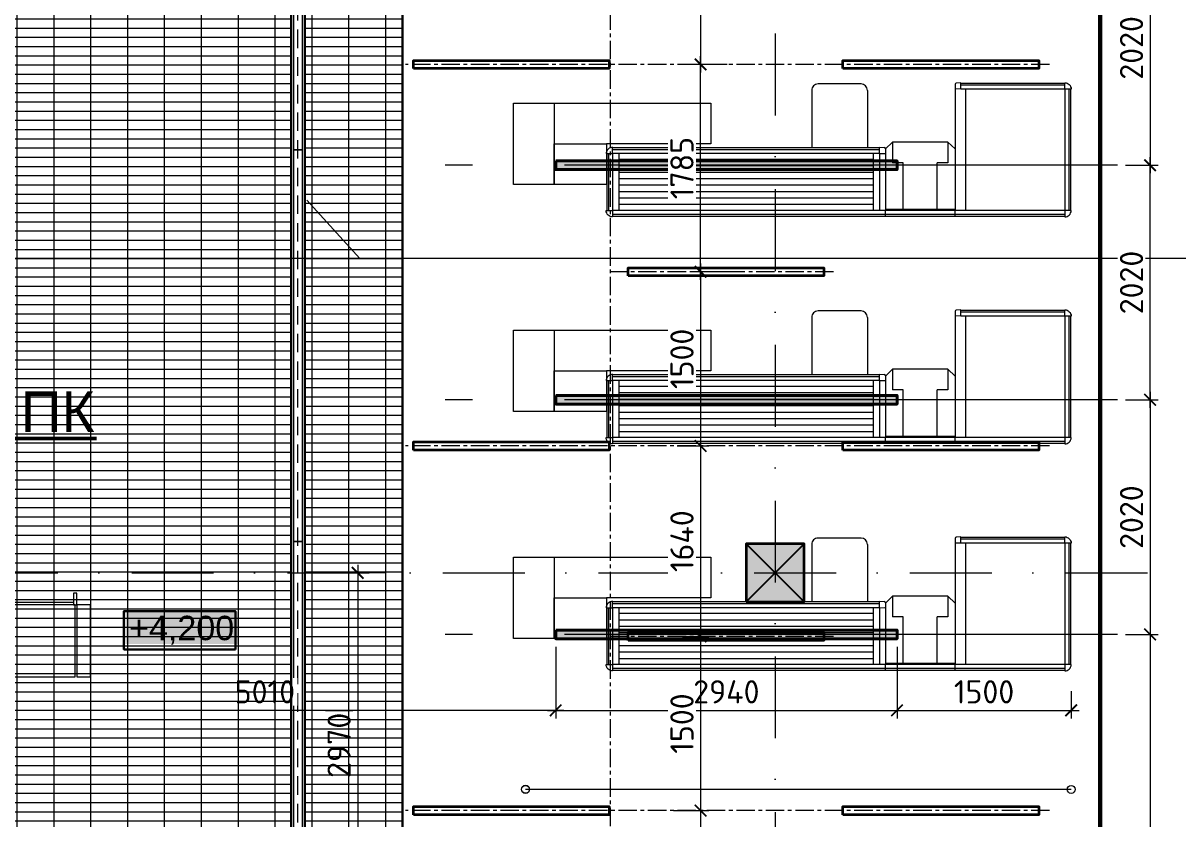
# Model space of a CAD drawing. Header units: millimetres. Extents: x -164867 to 807677, y -316775 to 513985.
# Drawn here: x 290960 to 300908, y 472844 to 479696 of the extents above; entities that cross this region are included whole.
import ezdxf

# ---------------------------------------------------------------- set-up
doc = ezdxf.new("R2010")
doc.units = ezdxf.units.MM
for name, pattern in [('CENTER', [50.8, 31.75, -6.35, 6.35, -6.35]), ('CENTER2', [28.575, 19.05, -3.175, 3.175, -3.175]), ('HIDDEN2', [4.7625, 3.175, -1.5875]), ('А_Штрихпунктирная', [1340.555525, 705.555534, -352.777767, 0, -282.222223])]:
    doc.linetypes.add(name, pattern=pattern)
doc.layers.get('Defpoints').update_dxf_attribs({"color": 140})
for name, color, linetype, lineweight in [('00_asys', 7, 'CENTER2', 13), ('00_kolony', 7, 'Continuous', 35), ('EL LOTKI', 202, 'Continuous', 18), ('INT_1_sienos', 7, 'Continuous', 30), ('INT_2_lubos griliato', 7, 'Continuous', 5), ('INT_2_lubos konturai', 7, 'Continuous', 30), ('INT_2_lubu zymejimai', 1, 'Continuous', 30), ('INT_2_Sviesa_SAB_GENERALINIS SALES', 1, 'Continuous', 18), ('INT_2_Sviesa_SAB_MEDINES LUBOS', 1, 'Continuous', 35), ('INT_2_Sviesa_SAB_UZKASIS BENDRAS', 1, 'Continuous', 18), ('INT_TV', 5, 'Continuous', 13), ('MARK oformlienija matmenys', 7, 'Continuous', 5), ('MARK_kasu zona', 7, 'Continuous', 0), ('TECHNO', 7, 'Continuous', 15)]:
    doc.layers.add(name, color=color, linetype=linetype, lineweight=lineweight)
doc.layers.add('00_planas_hatch', color=7, linetype='Continuous', lineweight=0, true_color=0x3c3c3c)
doc.layers.add('ПК', color=7, linetype='Continuous', lineweight=50, true_color=0xde6902)
doc.layers.add('Boks kasowy', color=1, linetype='Continuous')
doc.layers.add('MAGO_Boks', color=7, linetype='Continuous')
doc.styles.add('ISOCPEUR', font='isocpeur.ttf')
doc.styles.get("Standard").update_dxf_attribs({"font": 'arial.ttf'})
doc.styles.add('СГЕНЕРИР_СТИЛЬ_1', font='arial.ttf')
doc.dimstyles.new('SAB_int_100', dxfattribs={"dimtxt": 200, "dimasz": 100, "dimexe": 70, "dimexo": 70, "dimgap": 60, "dimtad": 1, "dimdec": 1, "dimrnd": 5, "dimtxsty": 'ISOCPEUR', "dimblk": 'ARCHTICK', "dimcen": 20, "dimdle": 70, "dimadec": 0, "dimazin": 0, "dimtfac": 1, "dimtdec": 1, "dimtmove": 1, "dimatfit": 2, "dimfxl": 1, "dimtfill": 1, "dimarcsym": 0})

# ---------------------------------------------------------------- blocks, each defined once
blk = doc.blocks.new('1.33m stelazs')
at = {"transparency": 33554669}
for points in [[(15602, 11320), (15602, 11420), (15632, 11420), (15632, 11320), (15602, 11320)], [(16954, 11320), (16954, 11420), (16924, 11420), (16924, 11320), (16954, 11320)], [(15617, 11320), (15617, 10699), (16939, 10699), (16939, 11320), (15617, 11320)], [(16924, 11340), (15632, 11340)]]:
    blk.add_lwpolyline(points, dxfattribs=at)
blk = doc.blocks.new('Tylny kosz 1000')
at = {"layer": 'Boks kasowy', "color": 240, "lineweight": 0}
for p, q in [((8642.6, 4704.5), (9687.6, 4704.5)), ((8642.6, 4688.5), (9687.6, 4688.5)), ((8592.6, 4654.5), (8592.6, 3759.5)), ((8608.6, 4654.5), (8608.6, 3759.5)), ((8642.6, 4654.5), (9687.6, 4654.5)), ((8642.6, 4654.5), (8642.6, 3759.5)), ((9687.6, 4654.5), (9687.6, 3709.5)), ((9721.6, 4654.5), (9721.6, 3709.5)), ((9737.6, 4654.5), (9737.6, 3709.5)), ((8642.6, 3799.5), (9687.6, 3799.5)), ((8642.6, 3759.5), (8587.6, 3759.5)), ((8587.6, 3759.5), (8590.7, 3718.8)), ((8600.7, 3709.5), (8638.1, 3709.5)), ((8638.1, 3709.5), (9687.6, 3709.5)), ((8642.6, 3759.5), (8640.6, 3711.9)), ((9737.6, 3709.5), (9687.6, 3709.5))]:
    blk.add_line(p, q, dxfattribs=at)
for points in [[(8642.6, 4709.5), (8642.6, 4654.5), (8587.6, 4654.5, -0.414214)], [(9687.6, 4709.5), (9687.6, 4654.5), (9742.6, 4654.5, 0.414214)]]:
    blk.add_lwpolyline(points, format="xyb", close=True, dxfattribs=at)
for centre, radius, start, end in [((8600.7, 3719.5), 10, 184.28915, 270), ((8638.1, 3712), 2.5, 270, 357.58897)]:
    blk.add_arc(centre, radius, start, end, dxfattribs=at)
blk = doc.blocks.new('рмк')
at = {"layer": 'MAGO_Boks', "color": 0, "lineweight": 0}
for p, q in [((0, 570), (0, 520)), ((0, 570), (600, 570)), ((0, 554), (600, 554)), ((0, -10), (0, 520)), ((0, 520), (600, 520)), ((0, 510), (600, 510)), ((154, 510), (154, 110)), ((446, 510), (446, 110)), ((600, 570), (600, 520)), ((600, -10), (600, 520)), ((62.5, -70), (62.5, 110)), ((62.5, 110), (154, 110)), ((446, 110), (537.5, 110)), ((537.5, -70), (537.5, 110)), ((0, -10), (62.5, -70)), ((62.5, -70), (537.5, -70)), ((600, -10), (537.5, -70))]:
    blk.add_line(p, q, dxfattribs=at)
blk = doc.blocks.new('*U499')
at = {"color": 0, "lineweight": 0}
for p, q in [((0, 0), (2350, 0)), ((0, 0), (0, -50)), ((0, -16), (2350, -16)), ((0, -544.5), (0, -50)), ((0, -50), (2350, -50)), ((0, -50), (2350, -50)), ((50, -540), (50, -50)), ((105, -540), (105, -50)), ((2295, -540), (2295, -50)), ((2350, -540), (2350, -50)), ((2384, -540), (2384, -50)), ((2400, -540), (2400, -50)), ((0, -582), (0, -544.5)), ((50, -540), (2.4, -542)), ((50, -595), (9.3, -591.9)), ((50, -540), (50, -595)), ((50, -540), (2350, -540)), ((50, -574), (2350, -574)), ((50, -590), (2350, -590))]:
    blk.add_line(p, q, dxfattribs=at)
for points in [[(2405, -50), (2350, -50), (2350, 5, -0.414214)], [(2405, -540), (2350, -540), (2350, -595, 0.414214)]]:
    blk.add_lwpolyline(points, format="xyb", close=True, dxfattribs=at)
for centre, radius, start, end in [((2.5, -544.5), 2.5, 92.41103, 180), ((10, -582), 10, 180, 265.71085)]:
    blk.add_arc(centre, radius, start, end, dxfattribs=at)
at = {"layer": 'MAGO_Boks', "color": 0, "lineweight": 0}
for p, q in [((105, -100.6), (2295, -100.6)), ((105, -156.1), (2295, -156.1)), ((105, -211.7), (2295, -211.7)), ((105, -267.2), (2295, -267.2)), ((105, -322.8), (2295, -322.8)), ((105, -378.3), (2295, -378.3)), ((105, -433.9), (2295, -433.9)), ((105, -489.4), (2295, -489.4))]:
    blk.add_line(p, q, dxfattribs=at)
blk = doc.blocks.new('A$C5AF725D9')
at = {"layer": 'MAGO_Boks', "color": 0, "lineweight": 0}
for p, q in [((285, -490), (285, 5)), ((285, 5), (765, 5)), ((765, -490), (765, 5)), ((340, -545), (710, -545))]:
    blk.add_line(p, q, dxfattribs=at)
for centre, start, end in [((340, -490), 180, 270), ((710, -490), 270, 0)]:
    blk.add_arc(centre, 55, start, end, dxfattribs=at)
blk = doc.blocks.new('*U498')
at = {"color": 0, "lineweight": 0}
for p, q in [((0, 0), (2350, 0)), ((0, 0), (0, -50)), ((0, -16), (2350, -16)), ((0, -544.5), (0, -50)), ((0, -50), (2350, -50)), ((0, -50), (2350, -50)), ((50, -540), (50, -50)), ((105, -540), (105, -50)), ((2295, -540), (2295, -50)), ((2350, -540), (2350, -50)), ((2384, -540), (2384, -50)), ((2400, -540), (2400, -50)), ((0, -582), (0, -544.5)), ((50, -540), (2.4, -542)), ((50, -595), (9.3, -591.9)), ((50, -540), (50, -595)), ((50, -540), (2350, -540)), ((50, -574), (2350, -574)), ((50, -590), (2350, -590))]:
    blk.add_line(p, q, dxfattribs=at)
for points in [[(2405, -50), (2350, -50), (2350, 5, -0.414214)], [(2405, -540), (2350, -540), (2350, -595, 0.414214)]]:
    blk.add_lwpolyline(points, format="xyb", close=True, dxfattribs=at)
for centre, radius, start, end in [((2.5, -544.5), 2.5, 92.41103, 180), ((10, -582), 10, 180, 265.71085)]:
    blk.add_arc(centre, radius, start, end, dxfattribs=at)
at = {"layer": 'MAGO_Boks', "color": 0, "lineweight": 0}
for p, q in [((105, -100.6), (2295, -100.6)), ((105, -156.1), (2295, -156.1)), ((105, -211.7), (2295, -211.7)), ((105, -267.2), (2295, -267.2)), ((105, -322.8), (2295, -322.8)), ((105, -378.3), (2295, -378.3)), ((105, -433.9), (2295, -433.9)), ((105, -489.4), (2295, -489.4))]:
    blk.add_line(p, q, dxfattribs=at)
blk = doc.blocks.new('*U495')
at = {"color": 0, "lineweight": 0}
for p, q in [((0, 0), (2350, 0)), ((0, 0), (0, -50)), ((0, -16), (2350, -16)), ((0, -544.5), (0, -50)), ((0, -50), (2350, -50)), ((0, -50), (2350, -50)), ((50, -540), (50, -50)), ((105, -540), (105, -50)), ((2295, -540), (2295, -50)), ((2350, -540), (2350, -50)), ((2384, -540), (2384, -50)), ((2400, -540), (2400, -50)), ((0, -582), (0, -544.5)), ((50, -540), (2.4, -542)), ((50, -595), (9.3, -591.9)), ((50, -540), (50, -595)), ((50, -540), (2350, -540)), ((50, -574), (2350, -574)), ((50, -590), (2350, -590))]:
    blk.add_line(p, q, dxfattribs=at)
for points in [[(2405, -50), (2350, -50), (2350, 5, -0.414214)], [(2405, -540), (2350, -540), (2350, -595, 0.414214)]]:
    blk.add_lwpolyline(points, format="xyb", close=True, dxfattribs=at)
for centre, radius, start, end in [((2.5, -544.5), 2.5, 92.41103, 180), ((10, -582), 10, 180, 265.71085)]:
    blk.add_arc(centre, radius, start, end, dxfattribs=at)
at = {"layer": 'MAGO_Boks', "color": 0, "lineweight": 0}
for p, q in [((105, -100.6), (2295, -100.6)), ((105, -156.1), (2295, -156.1)), ((105, -211.7), (2295, -211.7)), ((105, -267.2), (2295, -267.2)), ((105, -322.8), (2295, -322.8)), ((105, -378.3), (2295, -378.3)), ((105, -433.9), (2295, -433.9)), ((105, -489.4), (2295, -489.4))]:
    blk.add_line(p, q, dxfattribs=at)
blk = doc.blocks.new('TECHNOLOGIJA Garmatnaya')
at = {"layer": 'TECHNO', "transparency": 33554669}
blk.add_line((52950, 15135.2), (48250, 15135.2), dxfattribs=at)
at = {"layer": 'TECHNO', "transparency": 33554687, "elevation": 0}
for points in [[(48146.4, 21043.6), (49846.4, 21043.6), (49846.4, 20693.6), (48946.4, 20693.6), (48946.4, 20343.6), (48146.4, 20343.6), (48146.4, 21043.6), (48496.4, 21043.6), (48496.4, 20343.6), (48496.4, 20693.6), (48946.4, 20693.6)], [(48146.4, 19088.8), (49846.4, 19088.8), (49846.4, 18738.8), (48946.4, 18738.8), (48946.4, 18388.8), (48146.4, 18388.8), (48146.4, 19088.8), (48496.4, 19088.8), (48496.4, 18388.8), (48496.4, 18738.8), (48946.4, 18738.8)], [(48146.4, 17134), (49846.4, 17134), (49846.4, 16784), (48946.4, 16784), (48946.4, 16434), (48146.4, 16434), (48146.4, 17134), (48496.4, 17134), (48496.4, 16434), (48496.4, 16784), (48946.4, 16784)]]:
    blk.add_lwpolyline(points, dxfattribs=at)
at = {"layer": 'TECHNO', "transparency": 33554687}
blk.add_lwpolyline([(44385.1, 16104.4), (44502.2, 16104.4), (44502.2, 16724.4), (44385.1, 16724.4)], close=True, dxfattribs=at)
at = {"layer": 'TECHNO', "transparency": 33554669}
for centre in [(48250, 15135.2), (48250.1, 15136.6), (52950, 15135.2)]:
    blk.add_circle(centre, 34.2, dxfattribs=at)
at = {"layer": 'TECHNO', "transparency": 33554687}
for name, p, rotation in [('A$C5AF725D9', (51480, 20664.6), 180), ('Tylny kosz 1000', (48240.5, 29807.3), 270), ('рмк', (51950, 20639.6), 180), ('*U495', (51350, 20069.6), 180), ('A$C5AF725D9', (51480, 18709.8), 180), ('Tylny kosz 1000', (48240.5, 27852.5), 270), ('*U498', (51350, 18114.8), 180), ('рмк', (51950, 18684.8), 180), ('Tylny kosz 1000', (48240.5, 25897.6), 270), ('A$C5AF725D9', (51480, 16755), 180), ('*U499', (51350, 16160), 180), ('рмк', (51950, 16730), 180)]:
    blk.add_blockref(name, p, dxfattribs=dict(at, rotation=rotation))
blk.add_blockref('1.33m stelazs', (27431.1, 5404.4, 0), dxfattribs=at)
blk = doc.blocks.new('PK Garmatnaya')
at = {"layer": 'ПК', "transparency": 33554687}
blk.add_line((43783.1, 18157.4), (44553.8, 18157.4), dxfattribs=at)
blk.add_text('ПК', height=350, rotation=0, dxfattribs=at).set_placement((43901.9, 18211.8))
blk = doc.blocks.new('Sviestuvas 3372mm')
at = {"transparency": 33554687}
blk.add_lwpolyline([(-1686, -35), (1686, -35), (1686, 35), (-1686, 35)], close=True, dxfattribs=at)
blk = doc.blocks.new('GEN SVIESTUVAI Garmatnaya')
at = {"layer": 'INT_2_Sviesa_SAB_GENERALINIS SALES', "linetype": 'HIDDEN2', "lineweight": 13, "ltscale": 50, "transparency": 33554687}
blk.add_line((46290, 10327), (46290, 39943), dxfattribs=at)
at = {"layer": 'INT_2_Sviesa_SAB_UZKASIS BENDRAS', "transparency": 33554687, "elevation": 0}
for points in [[(56634.99, 19707.06), (43546.85, 19707.06), (43090, 20210.14)], [(59909.99, 19707.06), (46821.85, 19707.06), (46365, 20210.14)]]:
    blk.add_lwpolyline(points, dxfattribs=at)
at = {"layer": 'INT_2_Sviesa_SAB_GENERALINIS SALES', "transparency": 33554687, "xscale": -1, "rotation": 270}
for p in [(46290, 22329), (46290, 18957), (46290, 15585)]:
    blk.add_blockref('Sviestuvas 3372mm', p, dxfattribs=at)
blk = doc.blocks.new('L 1686')
at = {"transparency": 33554687}
blk.add_lwpolyline([(1994127.7, -1660861.1), (1994197.7, -1660861.1), (1994197.7, -1662547.1), (1994127.7, -1662547.1)], close=True, dxfattribs=at)
blk = doc.blocks.new('SVIESTUVAI Garmatnaya')
at = {"layer": 'INT_2_Sviesa_SAB_MEDINES LUBOS', "transparency": 33554687, "rotation": 90}
for p in [(-1613576.6, -1972785.2), (-1609876.6, -1972785.2), (-1611726.6, -1974570.2), (-1613576.6, -1976070.2), (-1609876.6, -1976070.2), (-1611726.6, -1977710.2), (-1613576.6, -1979210.2), (-1609876.6, -1979210.2)]:
    blk.add_blockref('L 1686', p, dxfattribs=at)
blk = doc.blocks.new('kasa1')
h = blk.add_hatch(color=5)
h.dxf.hatch_style = 1
h.paths.add_polyline_path([(-37.5, -1445), (-37.5, 1495), (37.5, 1495), (37.5, -1445)])
at = {"layer": 'MARK_kasu zona', "color": 5, "linetype": 'Continuous', "lineweight": 40}
blk.add_lwpolyline([(-37.5, -1445), (-37.5, 1495), (37.5, 1495), (37.5, -1445)], close=True, dxfattribs=at)
blk = doc.blocks.new('_ArchTick')
at = {"color": 0, "linetype": 'ByBlock', "const_width": 0.15}
blk.add_lwpolyline([(-0.5, -0.5), (0.5, 0.5)], dxfattribs=at)
blk = doc.blocks.new('*D358')
at = {"layer": 'Defpoints', "color": 0, "transparency": 16777216}
for p in [(53349.5, 22530), (53349.5, 20510), (53630.1, 20510)]:
    blk.add_point(p, dxfattribs=at)
at = {"layer": 'MARK oformlienija matmenys', "color": 0, "lineweight": -2, "transparency": 16777216}
for p, q in [((53630.1, 22600), (53630.1, 20440)), ((53419.5, 22530), (53700.1, 22530)), ((53419.5, 20510), (53700.1, 20510))]:
    blk.add_line(p, q, dxfattribs=at)
at = {"layer": 'MARK oformlienija matmenys', "color": 0, "lineweight": -2, "transparency": 16777216, "xscale": 100, "yscale": 100, "zscale": 100}
for p, rotation in [((53630.1, 22530), 90), ((53630.1, 20510), 270)]:
    blk.add_blockref('_ArchTick', p, dxfattribs=dict(at, rotation=rotation))
at = {"layer": 'MARK oformlienija matmenys', "color": 0, "transparency": 16777216, "insert": (53470.1, 21520), "char_height": 200, "attachment_point": 5, "rotation": 90, "style": 'ISOCPEUR', "bg_fill": 3, "box_fill_scale": 1.1, "bg_fill_color": 256, "bg_fill_true_color": 13158600, "bg_fill_transparency": 0}
blk.add_mtext('2020', dxfattribs=at)
blk = doc.blocks.new('*D359')
at = {"layer": 'Defpoints', "color": 0, "transparency": 16777216}
for p in [(53349.5, 18490), (53349.5, 16470), (53630.1, 16470)]:
    blk.add_point(p, dxfattribs=at)
at = {"layer": 'MARK oformlienija matmenys', "color": 0, "lineweight": -2, "transparency": 16777216}
for p, q in [((53630.1, 18560), (53630.1, 16400)), ((53419.5, 18490), (53700.1, 18490)), ((53419.5, 16470), (53700.1, 16470))]:
    blk.add_line(p, q, dxfattribs=at)
at = {"layer": 'MARK oformlienija matmenys', "color": 0, "lineweight": -2, "transparency": 16777216, "xscale": 100, "yscale": 100, "zscale": 100}
for p, rotation in [((53630.1, 18490), 90), ((53630.1, 16470), 270)]:
    blk.add_blockref('_ArchTick', p, dxfattribs=dict(at, rotation=rotation))
at = {"layer": 'MARK oformlienija matmenys', "color": 0, "transparency": 16777216, "insert": (53470.1, 17480), "char_height": 200, "attachment_point": 5, "rotation": 90, "style": 'ISOCPEUR', "bg_fill": 3, "box_fill_scale": 1.1, "bg_fill_color": 256, "bg_fill_true_color": 13158600, "bg_fill_transparency": 0}
blk.add_mtext('2020', dxfattribs=at)
blk = doc.blocks.new('*D360')
at = {"layer": 'Defpoints', "color": 0, "transparency": 16777216}
for p in [(53349.5, 16470), (53349.5, 9100), (53630.1, 9100)]:
    blk.add_point(p, dxfattribs=at)
at = {"layer": 'MARK oformlienija matmenys', "color": 0, "lineweight": -2, "transparency": 16777216}
for p, q in [((53630.1, 16540), (53630.1, 9030)), ((53419.5, 16470), (53700.1, 16470)), ((53419.5, 9100), (53700.1, 9100))]:
    blk.add_line(p, q, dxfattribs=at)
at = {"layer": 'MARK oformlienija matmenys', "color": 0, "lineweight": -2, "transparency": 16777216, "xscale": 100, "yscale": 100, "zscale": 100}
for p, rotation in [((53630.1, 16470), 90), ((53630.1, 9100), 270)]:
    blk.add_blockref('_ArchTick', p, dxfattribs=dict(at, rotation=rotation))
at = {"layer": 'MARK oformlienija matmenys', "color": 0, "transparency": 16777216, "insert": (53470.1, 12785), "char_height": 200, "attachment_point": 5, "rotation": 90, "style": 'ISOCPEUR', "bg_fill": 3, "box_fill_scale": 1.1, "bg_fill_color": 256, "bg_fill_true_color": 13158600, "bg_fill_transparency": 0}
blk.add_mtext('7370', dxfattribs=at)
blk = doc.blocks.new('*D372')
at = {"layer": 'Defpoints', "color": 0, "transparency": 16777216}
for p in [(48510, 16432.5), (51450, 16432.5), (51450, 15815.7)]:
    blk.add_point(p, dxfattribs=at)
at = {"layer": 'MARK oformlienija matmenys', "color": 0, "lineweight": -2, "transparency": 16777216}
for p, q in [((48510, 16362.5), (48510, 15745.7)), ((51450, 16362.5), (51450, 15745.7)), ((48440, 15815.7), (51520, 15815.7))]:
    blk.add_line(p, q, dxfattribs=at)
at = {"layer": 'MARK oformlienija matmenys', "color": 0, "lineweight": -2, "transparency": 16777216, "xscale": 100, "yscale": 100, "zscale": 100, "rotation": 180}
blk.add_blockref('_ArchTick', (48510, 15815.7), dxfattribs=at)
at = {"layer": 'MARK oformlienija matmenys', "color": 0, "lineweight": -2, "transparency": 16777216, "xscale": 100, "yscale": 100, "zscale": 100}
blk.add_blockref('_ArchTick', (51450, 15815.7), dxfattribs=at)
at = {"layer": 'MARK oformlienija matmenys', "color": 0, "transparency": 16777216, "insert": (49980, 15975.7), "char_height": 200, "attachment_point": 5, "style": 'ISOCPEUR', "bg_fill": 3, "box_fill_scale": 1.1, "bg_fill_color": 256, "bg_fill_true_color": 13158600, "bg_fill_transparency": 0}
blk.add_mtext('2940', dxfattribs=at)
blk = doc.blocks.new('*D373')
at = {"layer": 'Defpoints', "color": 0, "transparency": 16777216}
for p in [(51450, 16432.5), (52950, 16050.3), (52950, 15815.7)]:
    blk.add_point(p, dxfattribs=at)
at = {"layer": 'MARK oformlienija matmenys', "color": 0, "lineweight": -2, "transparency": 16777216}
for p, q in [((51450, 16362.5), (51450, 15745.7)), ((52950, 15980.3), (52950, 15745.7)), ((51380, 15815.7), (53020, 15815.7))]:
    blk.add_line(p, q, dxfattribs=at)
at = {"layer": 'MARK oformlienija matmenys', "color": 0, "lineweight": -2, "transparency": 16777216, "xscale": 100, "yscale": 100, "zscale": 100, "rotation": 180}
blk.add_blockref('_ArchTick', (51450, 15815.7), dxfattribs=at)
at = {"layer": 'MARK oformlienija matmenys', "color": 0, "lineweight": -2, "transparency": 16777216, "xscale": 100, "yscale": 100, "zscale": 100}
blk.add_blockref('_ArchTick', (52950, 15815.7), dxfattribs=at)
at = {"layer": 'MARK oformlienija matmenys', "color": 0, "transparency": 16777216, "insert": (52200, 15975.7), "char_height": 200, "attachment_point": 5, "style": 'ISOCPEUR', "bg_fill": 3, "box_fill_scale": 1.1, "bg_fill_color": 256, "bg_fill_true_color": 13158600, "bg_fill_transparency": 0}
blk.add_mtext('1500', dxfattribs=at)
blk = doc.blocks.new('*D374')
at = {"layer": 'Defpoints', "color": 0, "transparency": 16777216}
for p in [(53349.5, 20510), (53630.1, 20510), (53349.5, 18490)]:
    blk.add_point(p, dxfattribs=at)
at = {"layer": 'MARK oformlienija matmenys', "color": 0, "lineweight": -2, "transparency": 16777216}
for p, q in [((53419.5, 20510), (53700.1, 20510)), ((53630.1, 18420), (53630.1, 20580)), ((53419.5, 18490), (53700.1, 18490))]:
    blk.add_line(p, q, dxfattribs=at)
at = {"layer": 'MARK oformlienija matmenys', "color": 0, "lineweight": -2, "transparency": 16777216, "xscale": 100, "yscale": 100, "zscale": 100}
for p, rotation in [((53630.1, 20510), 90), ((53630.1, 18490), 270)]:
    blk.add_blockref('_ArchTick', p, dxfattribs=dict(at, rotation=rotation))
at = {"layer": 'MARK oformlienija matmenys', "color": 0, "transparency": 16777216, "insert": (53470.1, 19500), "char_height": 200, "attachment_point": 5, "rotation": 90, "style": 'ISOCPEUR', "bg_fill": 3, "box_fill_scale": 1.1, "bg_fill_color": 256, "bg_fill_true_color": 13158600, "bg_fill_transparency": 0}
blk.add_mtext('2020', dxfattribs=at)
blk = doc.blocks.new('*D380')
at = {"layer": 'Defpoints', "color": 0, "transparency": 16777216}
for p in [(48510, 16432.5), (43500, 16005.2), (43500, 15815.7)]:
    blk.add_point(p, dxfattribs=at)
at = {"layer": 'MARK oformlienija matmenys', "color": 0, "lineweight": -2, "transparency": 16777216}
for p, q in [((48510, 16362.5), (48510, 15745.7)), ((43500, 15935.2), (43500, 15745.7)), ((48580, 15815.7), (43430, 15815.7))]:
    blk.add_line(p, q, dxfattribs=at)
at = {"layer": 'MARK oformlienija matmenys', "color": 0, "lineweight": -2, "transparency": 16777216, "xscale": 100, "yscale": 100, "zscale": 100, "rotation": 180}
blk.add_blockref('_ArchTick', (43500, 15815.7), dxfattribs=at)
at = {"layer": 'MARK oformlienija matmenys', "color": 0, "lineweight": -2, "transparency": 16777216, "xscale": 100, "yscale": 100, "zscale": 100}
blk.add_blockref('_ArchTick', (48510, 15815.7), dxfattribs=at)
at = {"layer": 'MARK oformlienija matmenys', "color": 0, "transparency": 16777216, "insert": (46005, 15975.7), "char_height": 200, "attachment_point": 5, "style": 'ISOCPEUR', "bg_fill": 3, "box_fill_scale": 1.1, "bg_fill_color": 256, "bg_fill_true_color": 13158600, "bg_fill_transparency": 0}
blk.add_mtext('5010', dxfattribs=at)
blk = doc.blocks.new('*D409')
at = {"layer": 'Defpoints', "color": 0, "transparency": 16777216}
for p in [(47114.8, 17000), (46804.4, 14030.2), (47998.5, 14030.2)]:
    blk.add_point(p, dxfattribs=at)
at = {"layer": 'INT_TV', "color": 0, "lineweight": -2, "transparency": 16777216}
for p, q in [((46804.4, 17070), (46804.4, 13960.2)), ((47044.8, 17000), (46734.4, 17000)), ((47928.5, 14030.2), (46734.4, 14030.2))]:
    blk.add_line(p, q, dxfattribs=at)
at = {"layer": 'INT_TV', "color": 0, "lineweight": -2, "transparency": 16777216, "xscale": 100, "yscale": 100, "zscale": 100}
for p, rotation in [((46804.4, 17000), 90), ((46804.4, 14030.2), 270)]:
    blk.add_blockref('_ArchTick', p, dxfattribs=dict(at, rotation=rotation))
at = {"layer": 'INT_TV', "color": 0, "transparency": 16777216, "insert": (46644.4, 15515.1), "char_height": 200, "attachment_point": 5, "rotation": 90, "style": 'ISOCPEUR', "bg_fill": 3, "box_fill_scale": 1.1, "bg_fill_color": 256, "bg_fill_true_color": 13158600, "bg_fill_transparency": 0}
blk.add_mtext('2970', dxfattribs=at)
blk = doc.blocks.new('kolona 500x500')
at = {"layer": '00_planas_hatch', "transparency": 33554687}
h = blk.add_hatch(color=256, dxfattribs=at)
h.dxf.hatch_style = 1
h.paths.add_polyline_path([(-250, -250), (250, -250), (250, 250), (-250, 250)])
at = {"layer": '00_kolony', "color": 0, "transparency": 33554687}
blk.add_lwpolyline([(-250, -250), (250, -250), (250, 250), (-250, 250)], close=True, dxfattribs=at)
at = {"layer": 'Defpoints', "transparency": 33554687}
for points in [[(-250, 250), (250, -250)], [(250, 250), (-250, -250)]]:
    blk.add_lwpolyline(points, dxfattribs=at)
blk = doc.blocks.new('OSI Garmatnaya')
at = {"layer": '00_asys', "linetype": 'А_Штрихпунктирная', "transparency": 33554687}
for points in [[(50400, 55159.77), (50400, -4664.1)], [(-6087.31, 17000), (59815.7, 17000)]]:
    blk.add_lwpolyline(points, dxfattribs=at)
at = {"layer": '00_kolony', "transparency": 33554669}
blk.add_blockref('kolona 500x500', (50400, 17000), dxfattribs=at)
blk = doc.blocks.new('*D433')
at = {"layer": 'Defpoints', "color": 0, "transparency": 16777216}
for p in [(49485.6, 18092.5), (49532.7, 16452.5), (49757.8, 16452.5)]:
    blk.add_point(p, dxfattribs=at)
at = {"layer": 'EL LOTKI', "color": 0, "lineweight": -2, "transparency": 16777216}
for p, q in [((49757.8, 18162.5), (49757.8, 16382.5)), ((49555.6, 18092.5), (49827.8, 18092.5)), ((49602.7, 16452.5), (49827.8, 16452.5))]:
    blk.add_line(p, q, dxfattribs=at)
at = {"layer": 'EL LOTKI', "color": 0, "lineweight": -2, "transparency": 16777216, "xscale": 100, "yscale": 100, "zscale": 100}
for p, rotation in [((49757.8, 18092.5), 90), ((49757.8, 16452.5), 270)]:
    blk.add_blockref('_ArchTick', p, dxfattribs=dict(at, rotation=rotation))
at = {"layer": 'EL LOTKI', "color": 0, "transparency": 16777216, "insert": (49597.8, 17272.5), "char_height": 200, "attachment_point": 5, "rotation": 90, "style": 'ISOCPEUR', "bg_fill": 3, "box_fill_scale": 1.1, "bg_fill_color": 256, "bg_fill_true_color": 13158600, "bg_fill_transparency": 0}
blk.add_mtext('1640', dxfattribs=at)
blk = doc.blocks.new('*D434')
at = {"layer": 'Defpoints', "color": 0, "transparency": 16777216}
for p in [(49532.7, 16452.5), (49455.9, 14952.5), (49757.8, 14952.5)]:
    blk.add_point(p, dxfattribs=at)
at = {"layer": 'EL LOTKI', "color": 0, "lineweight": -2, "transparency": 16777216}
for p, q in [((49757.8, 16522.5), (49757.8, 14882.5)), ((49602.7, 16452.5), (49827.8, 16452.5)), ((49525.9, 14952.5), (49827.8, 14952.5))]:
    blk.add_line(p, q, dxfattribs=at)
at = {"layer": 'EL LOTKI', "color": 0, "lineweight": -2, "transparency": 16777216, "xscale": 100, "yscale": 100, "zscale": 100}
for p, rotation in [((49757.8, 16452.5), 90), ((49757.8, 14952.5), 270)]:
    blk.add_blockref('_ArchTick', p, dxfattribs=dict(at, rotation=rotation))
at = {"layer": 'EL LOTKI', "color": 0, "transparency": 16777216, "insert": (49597.8, 15702.5), "char_height": 200, "attachment_point": 5, "rotation": 90, "style": 'ISOCPEUR', "bg_fill": 3, "box_fill_scale": 1.1, "bg_fill_color": 256, "bg_fill_true_color": 13158600, "bg_fill_transparency": 0}
blk.add_mtext('1500', dxfattribs=at)
blk = doc.blocks.new('*D435')
at = {"layer": 'Defpoints', "color": 0, "transparency": 16777216}
for p in [(49455.9, 14952.5), (49502.7, 13452.5), (49757.8, 13452.5)]:
    blk.add_point(p, dxfattribs=at)
at = {"layer": 'EL LOTKI', "color": 0, "lineweight": -2, "transparency": 16777216}
for p, q in [((49757.8, 15022.5), (49757.8, 13382.5)), ((49525.9, 14952.5), (49827.8, 14952.5)), ((49572.7, 13452.5), (49827.8, 13452.5))]:
    blk.add_line(p, q, dxfattribs=at)
at = {"layer": 'EL LOTKI', "color": 0, "lineweight": -2, "transparency": 16777216, "xscale": 100, "yscale": 100, "zscale": 100}
for p, rotation in [((49757.8, 14952.5), 90), ((49757.8, 13452.5), 270)]:
    blk.add_blockref('_ArchTick', p, dxfattribs=dict(at, rotation=rotation))
at = {"layer": 'EL LOTKI', "color": 0, "transparency": 16777216, "insert": (49597.8, 14202.5), "char_height": 200, "attachment_point": 5, "rotation": 90, "style": 'ISOCPEUR', "bg_fill": 3, "box_fill_scale": 1.1, "bg_fill_color": 256, "bg_fill_true_color": 13158600, "bg_fill_transparency": 0}
blk.add_mtext('1500', dxfattribs=at)
blk = doc.blocks.new('*D450')
at = {"layer": 'Defpoints', "color": 0, "transparency": 16777216}
for p in [(49757.8, 21377.5), (50057, 21377.5), (50056, 19592.5)]:
    blk.add_point(p, dxfattribs=at)
at = {"layer": 'EL LOTKI', "color": 0, "lineweight": -2, "transparency": 16777216}
for p, q in [((49757.8, 19522.5), (49757.8, 21447.5)), ((49987, 21377.5), (49687.8, 21377.5)), ((49986, 19592.5), (49687.8, 19592.5))]:
    blk.add_line(p, q, dxfattribs=at)
at = {"layer": 'EL LOTKI', "color": 0, "lineweight": -2, "transparency": 16777216, "xscale": 100, "yscale": 100, "zscale": 100}
for p, rotation in [((49757.8, 21377.5), 90), ((49757.8, 19592.5), 270)]:
    blk.add_blockref('_ArchTick', p, dxfattribs=dict(at, rotation=rotation))
at = {"layer": 'EL LOTKI', "color": 0, "transparency": 16777216, "insert": (49597.8, 20485), "char_height": 200, "attachment_point": 5, "rotation": 90, "style": 'ISOCPEUR', "bg_fill": 3, "box_fill_scale": 1.1, "bg_fill_color": 256, "bg_fill_true_color": 13158600, "bg_fill_transparency": 0}
blk.add_mtext('1785', dxfattribs=at)
blk = doc.blocks.new('*D451')
at = {"layer": 'Defpoints', "color": 0, "transparency": 16777216}
for p in [(50056, 22877.5), (49757.8, 21377.5), (50057, 21377.5)]:
    blk.add_point(p, dxfattribs=at)
at = {"layer": 'EL LOTKI', "color": 0, "lineweight": -2, "transparency": 16777216}
for p, q in [((49757.8, 22947.5), (49757.8, 21307.5)), ((49986, 22877.5), (49687.8, 22877.5)), ((49987, 21377.5), (49687.8, 21377.5))]:
    blk.add_line(p, q, dxfattribs=at)
at = {"layer": 'EL LOTKI', "color": 0, "lineweight": -2, "transparency": 16777216, "xscale": 100, "yscale": 100, "zscale": 100}
for p, rotation in [((49757.8, 22877.5), 90), ((49757.8, 21377.5), 270)]:
    blk.add_blockref('_ArchTick', p, dxfattribs=dict(at, rotation=rotation))
at = {"layer": 'EL LOTKI', "color": 0, "transparency": 16777216, "insert": (49597.8, 22127.5), "char_height": 200, "attachment_point": 5, "rotation": 90, "style": 'ISOCPEUR', "bg_fill": 3, "box_fill_scale": 1.1, "bg_fill_color": 256, "bg_fill_true_color": 13158600, "bg_fill_transparency": 0}
blk.add_mtext('1500', dxfattribs=at)
blk = doc.blocks.new('*D452')
at = {"layer": 'Defpoints', "color": 0, "transparency": 16777216}
for p in [(50056, 19592.5), (49485.6, 18092.5), (49757.8, 18092.5)]:
    blk.add_point(p, dxfattribs=at)
at = {"layer": 'EL LOTKI', "color": 0, "lineweight": -2, "transparency": 16777216}
for p, q in [((49757.8, 19662.5), (49757.8, 18022.5)), ((49986, 19592.5), (49687.8, 19592.5)), ((49555.6, 18092.5), (49827.8, 18092.5))]:
    blk.add_line(p, q, dxfattribs=at)
at = {"layer": 'EL LOTKI', "color": 0, "lineweight": -2, "transparency": 16777216, "xscale": 100, "yscale": 100, "zscale": 100}
for p, rotation in [((49757.8, 19592.5), 90), ((49757.8, 18092.5), 270)]:
    blk.add_blockref('_ArchTick', p, dxfattribs=dict(at, rotation=rotation))
at = {"layer": 'EL LOTKI', "color": 0, "transparency": 16777216, "insert": (49597.8, 18842.5), "char_height": 200, "attachment_point": 5, "rotation": 90, "style": 'ISOCPEUR', "bg_fill": 3, "box_fill_scale": 1.1, "bg_fill_color": 256, "bg_fill_true_color": 13158600, "bg_fill_transparency": 0}
blk.add_mtext('1500', dxfattribs=at)
blk = doc.blocks.new('lubu h_4200')
at = {"layer": 'INT_2_lubu zymejimai', "ltscale": 10, "transparency": 33554687}
blk.add_lwpolyline([(890, -331), (-482, -331), (-482, 140), (890, 140)], close=True, dxfattribs=at)
at = {"layer": 'INT_2_lubu zymejimai', "ltscale": 10, "transparency": 33554687, "insert": (-418, 83), "char_height": 300, "attachment_point": 1, "style": 'СГЕНЕРИР_СТИЛЬ_1', "bg_fill": 1, "box_fill_scale": 1.15, "bg_fill_color": 7, "bg_fill_true_color": 16777215, "bg_fill_transparency": 0}
blk.add_mtext('{\\fArial|b0|i0|c204|p38;+4,\\fArial|b0|i0|c186|p38;20\\fArial|b0|i0|c204|p38;0}', dxfattribs=at)
blk = doc.blocks.new('GRILATO LUBOS Garmatnaya')
at = {"layer": 'INT_2_lubos griliato', "transparency": 33554687}
h = blk.add_hatch(dxfattribs=at)
h.set_pattern_fill('GRATE', color=256, scale=100, style=0)
h.set_pattern_definition([(0, (-2044937.87, 1672103.81), (0, 79.375), []), (90, (-2044937.87, 1672103.8), (-317.5, 2e-14), [])])
h.paths.add_polyline_path([(42250, 34250), (42750, 34250), (42750, 33750), (42250, 33750)], flags=16)
h.paths.add_polyline_path([(43250, 33750), (43250, 34250), (43750, 34250), (43750, 33750)], flags=16)
h.paths.add_polyline_path([(43250, 25250), (43250, 25750), (43750, 25750), (43750, 25250)], flags=16)
h.paths.add_polyline_path([(42250, 25750), (42750, 25750), (42750, 25250), (42250, 25250)], flags=16)
h.paths.add_polyline_path([(43250, 17250), (43750, 17250), (43750, 16750), (43250, 16750)], flags=16)
h.paths.add_polyline_path([(42250, 17250), (42750, 17250), (42750, 16750), (42250, 16750)], flags=16)
h.paths.add_polyline_path([(46230, 39768), (46350, 39768), (46350, 10502), (46230, 10502)], flags=16)
h.paths.add_polyline_path([(42955, 39768), (43075, 39768), (43075, 10502), (42955, 10502)])
h.paths.add_polyline_path([(47190, 40335), (42115, 40335), (42115, 9935), (47190, 9935)])
at = {"layer": 'INT_2_lubos konturai', "transparency": 33554687}
for points in [[(47190, 40335), (42115, 40335), (42115, 9935), (47190, 9935)], [(46230, 10502), (46230, 39768), (46350, 39768), (46350, 10502)]]:
    blk.add_lwpolyline(points, close=True, dxfattribs=at)
at = {"layer": 'INT_2_lubu zymejimai', "transparency": 33554687, "xscale": 0.7000000000000001, "yscale": 0.7000000000000001, "zscale": 0.7000000000000001}
blk.add_blockref('lubu h_4200', (45127.8, 16572.1), dxfattribs=at)
blk = doc.blocks.new('MARK KASOS Garmatnaya')
at = {"layer": 'MARK oformlienija matmenys', "color": 5, "linetype": 'CENTER2', "ltscale": 250, "transparency": 33554687}
for points in [[(53349.49, 20510), (47558.11, 20510)], [(53349.49, 18490), (47558.11, 18490)], [(53349.49, 16470), (47558.11, 16470)]]:
    blk.add_lwpolyline(points, dxfattribs=at)
at = {"layer": 'MARK_kasu zona', "transparency": 33554687, "rotation": 270}
for p in [(49955.01, 20510), (49955.01, 18490), (49955.01, 16470)]:
    blk.add_blockref('kasa1', p, dxfattribs=at)
at = {"layer": 'MARK oformlienija matmenys', "transparency": 33554687}
for base, p1, p2, picture, middle in [((53630.13, 20510), (53349.49, 22530), (53349.49, 20510), '*D358', (53470.13, 21520)), ((53630.13, 16470), (53349.49, 18490), (53349.49, 16470), '*D359', (53470.13, 17480))]:
    dim = blk.add_linear_dim(base=base, p1=p1, p2=p2, angle=90, dimstyle='SAB_int_100', dxfattribs=at)
    dim.commit()
    dim.dimension.update_dxf_attribs({"geometry": picture, "text_midpoint": middle})
dim = blk.add_linear_dim(base=(51450, 15815.7), p1=(48510, 16432.5), p2=(51450, 16432.5), dimstyle='SAB_int_100', dxfattribs=at)
dim.commit()
dim.dimension.update_dxf_attribs({"geometry": '*D372', "text_midpoint": (49980, 15975.7)})
for base, p1, p2, angle, picture, middle in [((53630.13, 20510), (53349.49, 18490), (53349.49, 20510), 270, '*D374', (53470.13, 19500)), ((53630.13, 9100), (53349.49, 16470), (53349.49, 9100), 90, '*D360', (53470.13, 12785))]:
    dim = blk.add_linear_dim(base=base, p1=p1, p2=p2, angle=angle, dimstyle='SAB_int_100', dxfattribs=at)
    dim.commit()
    dim.dimension.update_dxf_attribs({"geometry": picture, "text_midpoint": middle})
for base, p1, p2, picture, middle in [((43500, 15815.7), (48510, 16432.5), (43500, 16005.24), '*D380', (46005, 15975.7)), ((52950, 15815.7), (51450, 16432.5), (52950, 16050.28), '*D373', (52200, 15975.7))]:
    dim = blk.add_linear_dim(base=base, p1=p1, p2=p2, dimstyle='SAB_int_100', dxfattribs=at)
    dim.commit()
    dim.dimension.update_dxf_attribs({"geometry": picture, "text_midpoint": middle})
blk = doc.blocks.new('TV Garmatnaya')
at = {"layer": 'INT_TV', "transparency": 33554687}
dim = blk.add_linear_dim(base=(46804.36, 14030.18), p1=(47114.81, 17000), p2=(47998.5, 14030.18), angle=90, dimstyle='SAB_int_100', dxfattribs=at)
dim.commit()
dim.dimension.update_dxf_attribs({"geometry": '*D409', "text_midpoint": (46644.36, 15515.09)})
blk = doc.blocks.new('EL LOTKI Garmatnaya')
at = {"layer": 'EL LOTKI', "linetype": 'CENTER', "ltscale": 5, "transparency": 33554687}
for points in [[(48982.5, 7452.5), (48982.5, 41017.5)], [(52765, 18092.5), (47215, 18092.5)], [(50902.5, 16452.5), (48982.5, 16452.5)], [(52765, 14952.5), (47215, 14952.5)]]:
    blk.add_lwpolyline(points, dxfattribs=at)
at = {"layer": 'EL LOTKI', "transparency": 33554687}
dim = blk.add_linear_dim(base=(49757.78, 21377.5), p1=(50056.03, 19592.5), p2=(50057.03, 21377.5), angle=270, dimstyle='SAB_int_100', dxfattribs=at)
dim.commit()
dim.dimension.update_dxf_attribs({"geometry": '*D450', "text_midpoint": (49597.78, 20485)})
at = {"layer": 'EL LOTKI', "linetype": 'CENTER', "ltscale": 5, "transparency": 33554687}
for points in [[(52765, 21377.5), (47215, 21377.5)], [(50902.5, 19592.5), (48982.5, 19592.5)]]:
    blk.add_lwpolyline(points, dxfattribs=at)
at = {"layer": 'EL LOTKI', "transparency": 33554687}
for base, p1, p2, picture, middle in [((49757.78, 21377.5), (50056.03, 22877.5), (50057.03, 21377.5), '*D451', (49597.78, 22127.5)), ((49757.78, 18092.5), (50056.03, 19592.5), (49485.64, 18092.5), '*D452', (49597.78, 18842.5))]:
    dim = blk.add_linear_dim(base=base, p1=p1, p2=p2, angle=270, dimstyle='SAB_int_100', dxfattribs=at)
    dim.commit()
    dim.dimension.update_dxf_attribs({"geometry": picture, "text_midpoint": middle})
dim = blk.add_linear_dim(base=(49757.78, 16452.5), p1=(49485.64, 18092.5), p2=(49532.74, 16452.5), angle=270, dimstyle='SAB_int_100', dxfattribs=at)
dim.commit()
dim.dimension.update_dxf_attribs({"geometry": '*D433', "text_midpoint": (49597.78, 17272.5)})
dim = blk.add_linear_dim(base=(49757.78, 14952.5), p1=(49532.74, 16452.5), p2=(49455.94, 14952.5), angle=270, dimstyle='SAB_int_100', dxfattribs=at)
dim.commit()
dim.dimension.update_dxf_attribs({"geometry": '*D434', "text_midpoint": (49597.78, 15702.5)})
dim = blk.add_linear_dim(base=(49757.78, 13452.5), p1=(49455.94, 14952.5), p2=(49502.71, 13452.5), angle=270, dimstyle='SAB_int_100', dxfattribs=at)
dim.commit()
dim.dimension.update_dxf_attribs({"geometry": '*D435', "text_midpoint": (49597.78, 14202.5)})

msp = doc.modelspace()

# ---------------------------------------------------------------- block references
at = {"layer": 'TECHNO', "transparency": 33554687}
msp.add_blockref('TECHNOLOGIJA Garmatnaya', (247038.21, 457962.73), dxfattribs=at)
at = {"layer": 'ПК', "transparency": 33554687}
msp.add_blockref('PK Garmatnaya', (247038.21, 457962.73), dxfattribs=at)

# ---------------------------------------------------------------- next in the draw order: block references
at = {"layer": 'INT_2_Sviesa_SAB_GENERALINIS SALES', "linetype": 'CENTER2', "lineweight": 25, "ltscale": 200, "transparency": 33554687}
msp.add_blockref('GEN SVIESTUVAI Garmatnaya', (247038.21, 457962.73), dxfattribs=at)

# ---------------------------------------------------------------- next in the draw order: block references
at = {"layer": 'INT_2_Sviesa_SAB_MEDINES LUBOS', "transparency": 33554687}
msp.add_blockref('SVIESTUVAI Garmatnaya', (247038.21, 457962.73), dxfattribs=at)

# ---------------------------------------------------------------- next in the draw order: block references
at = {"layer": 'MARK_kasu zona', "transparency": 33554687}
msp.add_blockref('MARK KASOS Garmatnaya', (247038.21, 457962.73), dxfattribs=at)

# ---------------------------------------------------------------- next in the draw order: block references
at = {"layer": 'INT_TV', "transparency": 33554687}
msp.add_blockref('TV Garmatnaya', (247038.21, 457962.73), dxfattribs=at)

# ---------------------------------------------------------------- next in the draw order: block references
at = {"layer": '00_asys', "linetype": 'CENTER2', "lineweight": 25, "ltscale": 200, "transparency": 33554687}
msp.add_blockref('OSI Garmatnaya', (247038.21, 457962.73), dxfattribs=at)

# ---------------------------------------------------------------- next in the draw order: linework, layer by layer
at = {"layer": 'INT_1_sienos', "color": 1, "linetype": 'CENTER', "ltscale": 20, "transparency": 33554687, "const_width": 40}
msp.add_lwpolyline([(300238.21, 463682.72), (300238.21, 501606.06)], dxfattribs=at)

# ---------------------------------------------------------------- next in the draw order: block references
at = {"layer": 'EL LOTKI', "transparency": 33554687}
msp.add_blockref('EL LOTKI Garmatnaya', (247038.21, 457962.73), dxfattribs=at)

# ---------------------------------------------------------------- next in the draw order: block references
at = {"layer": 'INT_2_lubos griliato', "transparency": 33554687}
msp.add_blockref('GRILATO LUBOS Garmatnaya', (247038.21, 457962.73), dxfattribs=at)

doc.saveas('drawing.dxf')
